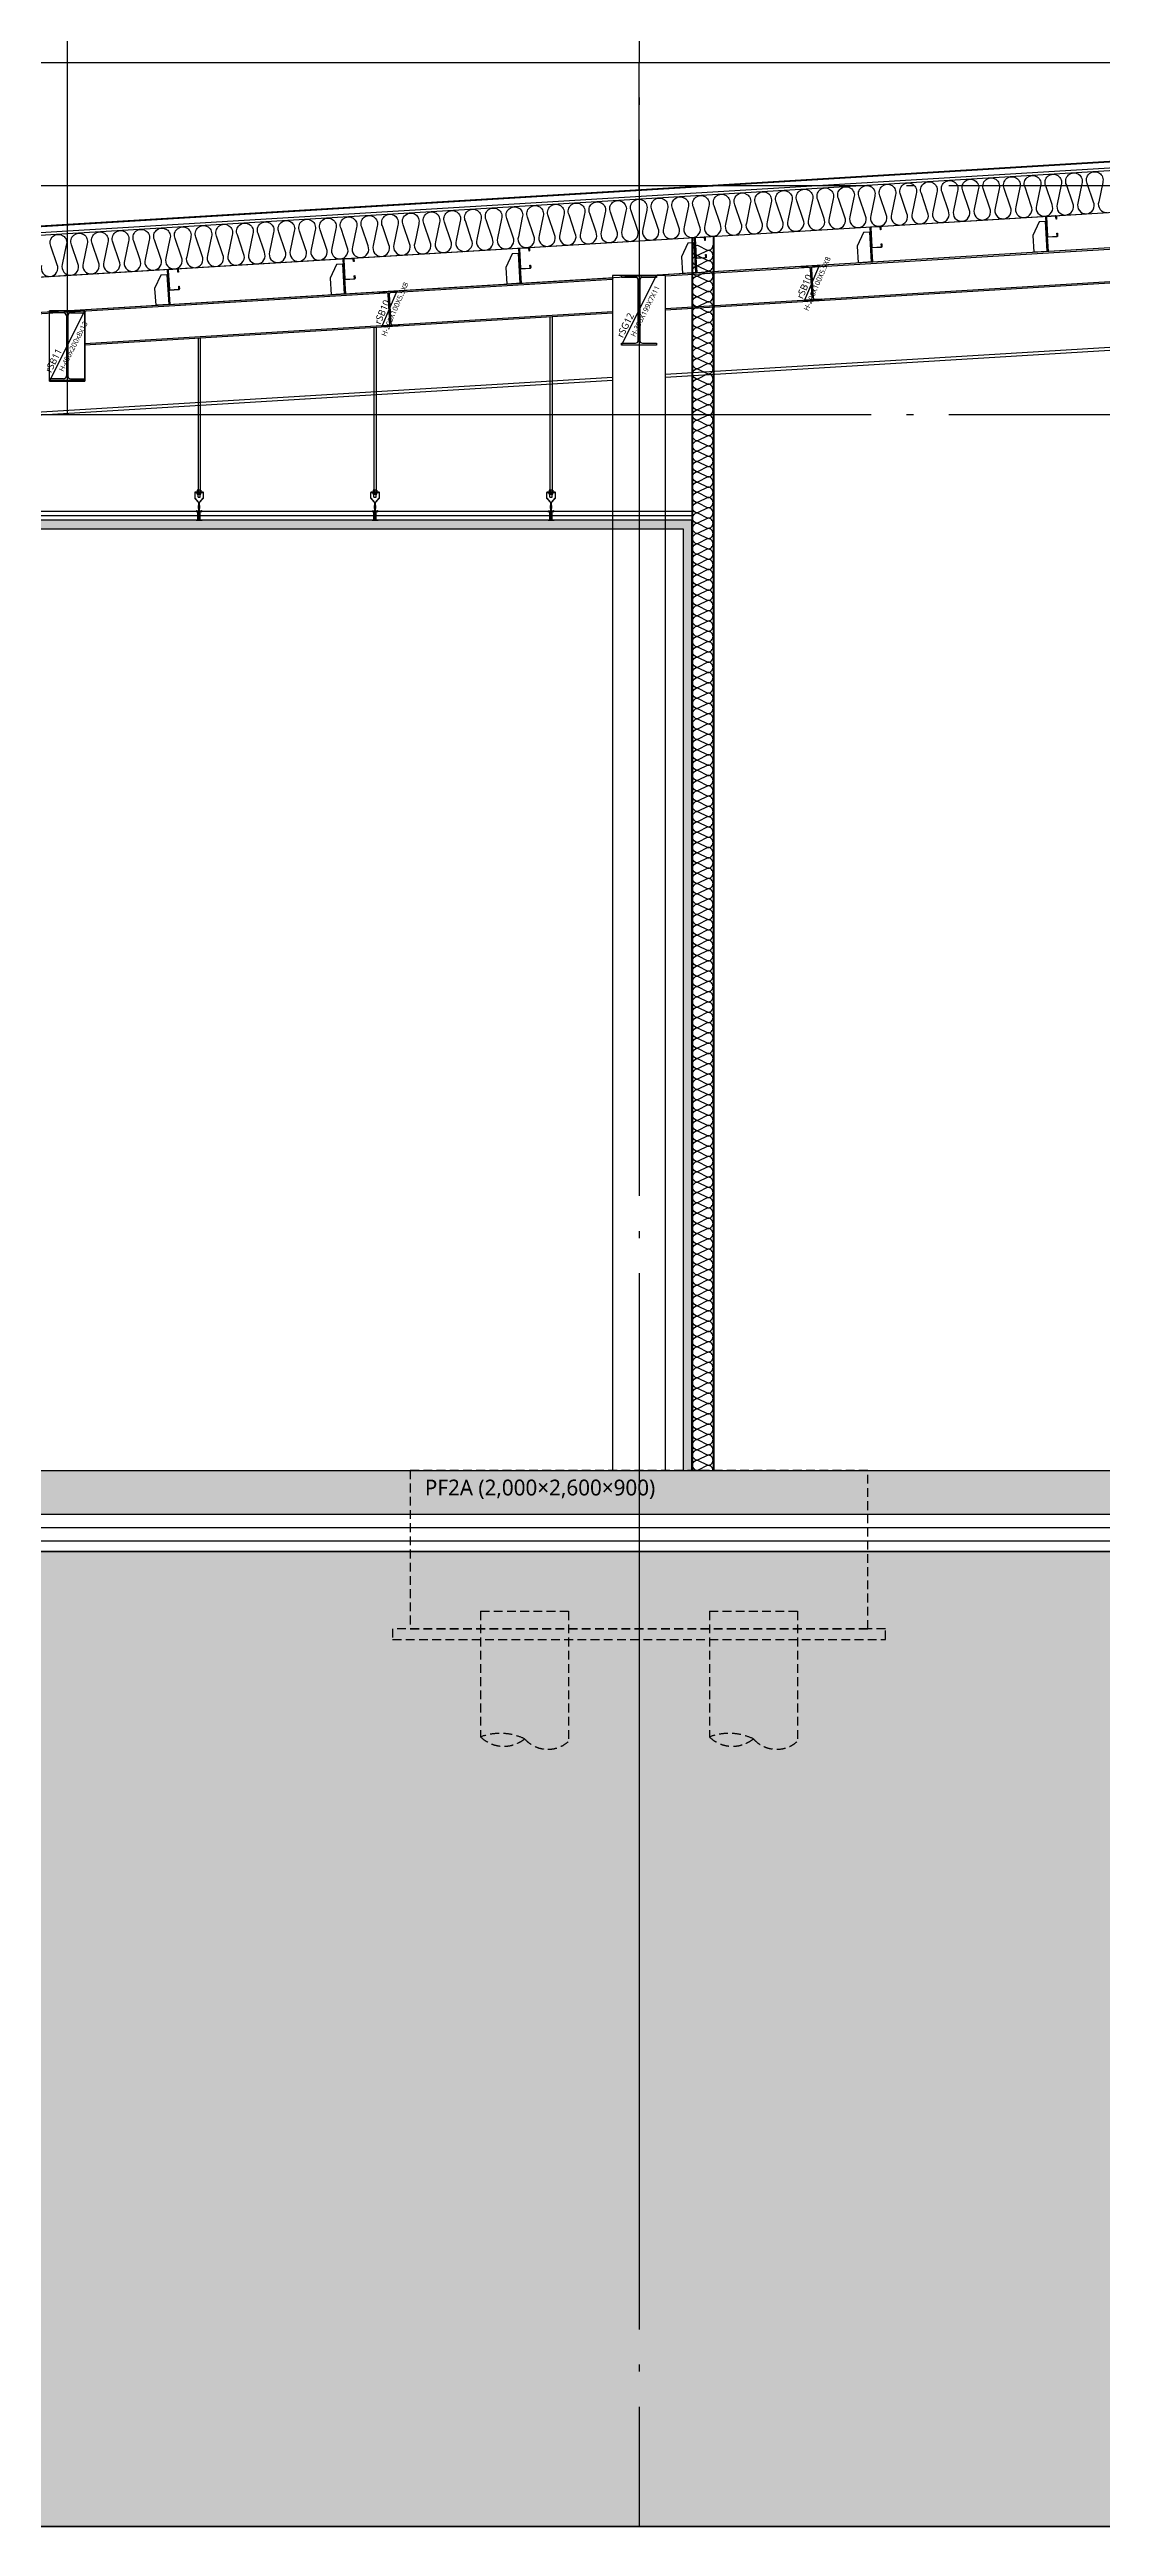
# Model space of a CAD drawing. Header units: millimetres. Extents: x 0 to 672800, y 0 to 118800.
# Drawn here: x 402550 to 408528, y 20444 to 34517 of the extents above; entities that cross this region are included whole.
import ezdxf
from ezdxf.enums import TextEntityAlignment as Align

# ---------------------------------------------------------------- set-up
doc = ezdxf.new("R2010")
doc.units = ezdxf.units.MM
doc.header["$LTSCALE"] = 200
for name, pattern in [('CEN-GAUN', [32.2, 30, -1, 0.2, -1]), ('CONTINOUS', [0]), ('HIDDEN', [0.375, 0.25, -0.125])]:
    doc.linetypes.add(name, pattern=pattern)
doc.layers.get('DEFPOINTS').update_dxf_attribs({"color": 137})
for name, color, linetype in [('0-S-col', 4, 'Continuous'), ('01단열재', 252, 'Continuous'), ('01외벽패널', 3, 'Continuous'), ('09GIRDER', 2, 'Continuous'), ('0파일', 251, 'HIDDEN'), ('5기초', 5, 'HIDDEN'), ('5기초버림콘크리트', 251, 'HIDDEN'), ('5버림콘크리트', 5, 'CONTINOUS'), ('8ELE', 8, 'Continuous'), ('A-CON', 2, 'Continuous'), ('A-ELE-9', 9, 'Continuous'), ('A-STL4', 4, 'Continuous'), ('AA-CEXM-SYST', 13, 'Continuous'), ('AA-WAXM-NORT', 4, 'Continuous'), ('AA-WAXM-SAND', 4, 'Continuous'), ('CEN', 1, 'CEN-GAUN'), ('ELE-6', 6, 'Continuous'), ('ELE-8', 8, 'Continuous'), ('HAT-253', 253, 'Continuous'), ('HAT-254', 254, 'Continuous'), ('HAT-INS', 252, 'Continuous'), ('Insul', 252, 'Continuous'), ('PANEL', 6, 'Continuous'), ('S-253', 252, 'Continuous'), ('SOL-253', 253, 'Continuous'), ('STEEL-E', 6, 'Continuous'), ('SYP_INSUL', 252, 'Continuous')]:
    doc.layers.add(name, color=color, linetype=linetype)
doc.layers.add('Defpoint', color=125, linetype='Continuous', plot=False)
doc.styles.add('스타일1', font='malgun.ttf')
doc.linetypes.add('INSUL50', pattern='A,0.00254,-2.54,[134,ltypeshp.shx,S=6.25,R=0,X=-2.54,Y=0],-19.92,[134,ltypeshp.shx,S=6.25,R=180,X=2.54,Y=0],-2.54', length=25.00254)

# ---------------------------------------------------------------- blocks, each defined once
blk = doc.blocks.new('*U291')
at = {"layer": 'HAT-INS'}
for points in [[(0, 0, 0.414214), (0.25, 0.25), (0, 0.75, -1), (0.5, 0.75), (0.25, 0.25, 0.414214), (0.5, 0)], [(0.5, 0, 0.414214), (0.75, 0.25), (0.5, 0.75, -1), (1, 0.75), (0.75, 0.25, 0.414214), (1, 0)], [(1, 0, 0.414214), (1.25, 0.25), (1, 0.75, -1), (1.5, 0.75), (1.25, 0.25, 0.414214), (1.5, 0)], [(1.5, 0, 0.414214), (1.75, 0.25), (1.5, 0.75, -1), (2, 0.75), (1.75, 0.25, 0.414214), (2, 0)], [(2, 0, 0.414214), (2.25, 0.25), (2, 0.75, -1), (2.5, 0.75), (2.25, 0.25, 0.414214), (2.5, 0)], [(2.5, 0, 0.414214), (2.75, 0.25), (2.5, 0.75, -1), (3, 0.75), (2.75, 0.25, 0.414214), (3, 0)], [(3, 0, 0.414214), (3.25, 0.25), (3, 0.75, -1), (3.5, 0.75), (3.25, 0.25, 0.414214), (3.5, 0)], [(3.5, 0, 0.414214), (3.75, 0.25), (3.5, 0.75, -1), (4, 0.75), (3.75, 0.25, 0.414214), (4, 0)], [(4, 0, 0.414214), (4.25, 0.25), (4, 0.75, -1), (4.5, 0.75), (4.25, 0.25, 0.414214), (4.5, 0)], [(4.5, 0, 0.414214), (4.75, 0.25), (4.5, 0.75, -1), (5, 0.75), (4.75, 0.25, 0.414214), (5, 0)], [(5, 0, 0.414214), (5.25, 0.25), (5, 0.75, -1), (5.5, 0.75), (5.25, 0.25, 0.414214), (5.5, 0)], [(5.5, 0, 0.414214), (5.75, 0.25), (5.5, 0.75, -1), (6, 0.75), (5.75, 0.25, 0.414214), (6, 0)], [(6, 0, 0.414214), (6.25, 0.25), (6, 0.75, -1), (6.5, 0.75), (6.25, 0.25, 0.414214), (6.5, 0)], [(6.5, 0, 0.414214), (6.75, 0.25), (6.5, 0.75, -1), (7, 0.75), (6.75, 0.25, 0.414214), (7, 0)], [(7, 0, 0.414214), (7.25, 0.25), (7, 0.75, -1), (7.5, 0.75), (7.25, 0.25, 0.414214), (7.5, 0)], [(7.5, 0, 0.414214), (7.75, 0.25), (7.5, 0.75, -1), (8, 0.75), (7.75, 0.25, 0.414214), (8, 0)], [(8, 0, 0.414214), (8.25, 0.25), (8, 0.75, -1), (8.5, 0.75), (8.25, 0.25, 0.414214), (8.5, 0)], [(8.5, 0, 0.414214), (8.75, 0.25), (8.5, 0.75, -1), (9, 0.75), (8.75, 0.25, 0.414214), (9, 0)], [(9, 0, 0.414214), (9.25, 0.25), (9, 0.75, -1), (9.5, 0.75), (9.25, 0.25, 0.414214), (9.5, 0)], [(9.5, 0, 0.414214), (9.75, 0.25), (9.5, 0.75, -1), (10, 0.75), (9.75, 0.25, 0.414214), (10, 0)], [(10, 0, 0.414214), (10.25, 0.25), (10, 0.75, -1), (10.5, 0.75), (10.25, 0.25, 0.414214), (10.5, 0)], [(10.5, 0, 0.414214), (10.75, 0.25), (10.5, 0.75, -1), (11, 0.75), (10.75, 0.25, 0.414214), (11, 0)], [(11, 0, 0.414214), (11.25, 0.25), (11, 0.75, -1), (11.5, 0.75), (11.25, 0.25, 0.414214), (11.5, 0)], [(11.5, 0, 0.414214), (11.75, 0.25), (11.5, 0.75, -1), (12, 0.75), (11.75, 0.25, 0.414214), (12, 0)], [(12, 0, 0.414214), (12.25, 0.25), (12, 0.75, -1), (12.5, 0.75), (12.25, 0.25, 0.414214), (12.5, 0)], [(12.5, 0, 0.414214), (12.75, 0.25), (12.5, 0.75, -1), (13, 0.75), (12.75, 0.25, 0.414214), (13, 0)], [(13, 0, 0.414214), (13.25, 0.25), (13, 0.75, -1), (13.5, 0.75), (13.25, 0.25, 0.414214), (13.5, 0)], [(13.5, 0, 0.414214), (13.75, 0.25), (13.5, 0.75, -1), (14, 0.75), (13.75, 0.25, 0.414214), (14, 0)], [(14, 0, 0.414214), (14.25, 0.25), (14, 0.75, -1), (14.5, 0.75), (14.25, 0.25, 0.414214), (14.5, 0)], [(14.5, 0, 0.414214), (14.75, 0.25), (14.5, 0.75, -1), (15, 0.75), (14.75, 0.25, 0.414214), (15, 0)], [(15, 0, 0.414214), (15.25, 0.25), (15, 0.75, -1), (15.5, 0.75), (15.25, 0.25, 0.414214), (15.5, 0)], [(15.5, 0, 0.414214), (15.75, 0.25), (15.5, 0.75, -1), (16, 0.75), (15.75, 0.25, 0.414214), (16, 0)], [(16, 0, 0.414214), (16.25, 0.25), (16, 0.75, -1), (16.5, 0.75), (16.25, 0.25, 0.414214), (16.5, 0)], [(16.5, 0, 0.414214), (16.75, 0.25), (16.5, 0.75, -1), (17, 0.75), (16.75, 0.25, 0.414214), (17, 0)], [(17, 0, 0.414214), (17.25, 0.25), (17, 0.75, -1), (17.5, 0.75), (17.25, 0.25, 0.414214), (17.5, 0)], [(17.5, 0, 0.414214), (17.75, 0.25), (17.5, 0.75, -1), (18, 0.75), (17.75, 0.25, 0.414214), (18, 0)], [(18, 0, 0.414214), (18.25, 0.25), (18, 0.75, -1), (18.5, 0.75), (18.25, 0.25, 0.414214), (18.5, 0)], [(18.5, 0, 0.414214), (18.75, 0.25), (18.5, 0.75, -1), (19, 0.75), (18.75, 0.25, 0.414214), (19, 0)], [(19, 0, 0.414214), (19.25, 0.25), (19, 0.75, -1), (19.5, 0.75), (19.25, 0.25, 0.414214), (19.5, 0)], [(19.5, 0, 0.414214), (19.75, 0.25), (19.5, 0.75, -1), (20, 0.75), (19.75, 0.25, 0.414214), (20, 0)], [(20, 0, 0.414214), (20.25, 0.25), (20, 0.75, -1), (20.5, 0.75), (20.25, 0.25, 0.414214), (20.5, 0)], [(20.5, 0, 0.414214), (20.75, 0.25), (20.5, 0.75, -1), (21, 0.75), (20.75, 0.25, 0.414214), (21, 0)], [(21, 0, 0.414214), (21.25, 0.25), (21, 0.75, -1), (21.5, 0.75), (21.25, 0.25, 0.414214), (21.5, 0)], [(21.5, 0, 0.414214), (21.75, 0.25), (21.5, 0.75, -1), (22, 0.75), (21.75, 0.25, 0.414214), (22, 0)], [(22, 0, 0.414214), (22.25, 0.25), (22, 0.75, -1), (22.5, 0.75), (22.25, 0.25, 0.414214), (22.5, 0)], [(22.5, 0, 0.414214), (22.75, 0.25), (22.5, 0.75, -1), (23, 0.75), (22.75, 0.25, 0.414214), (23, 0)], [(23, 0, 0.414214), (23.25, 0.25), (23, 0.75, -1), (23.5, 0.75), (23.25, 0.25, 0.414214), (23.5, 0)], [(23.5, 0, 0.414214), (23.75, 0.25), (23.5, 0.75, -1), (24, 0.75), (23.75, 0.25, 0.414214), (24, 0)], [(24, 0, 0.414214), (24.25, 0.25), (24, 0.75, -1), (24.5, 0.75), (24.25, 0.25, 0.414214), (24.5, 0)], [(24.5, 0, 0.414214), (24.75, 0.25), (24.5, 0.75, -1), (25, 0.75), (24.75, 0.25, 0.414214), (25, 0)], [(25, 0, 0.414214), (25.25, 0.25), (25, 0.75, -1), (25.5, 0.75), (25.25, 0.25, 0.414214), (25.5, 0)], [(25.5, 0, 0.414214), (25.75, 0.25), (25.5, 0.75, -1), (26, 0.75), (25.75, 0.25, 0.414214), (26, 0)], [(26, 0, 0.414214), (26.25, 0.25), (26, 0.75, -1), (26.5, 0.75), (26.25, 0.25, 0.414214), (26.5, 0)], [(26.5, 0, 0.414214), (26.75, 0.25), (26.5, 0.75, -1), (27, 0.75), (26.75, 0.25, 0.414214), (27, 0)], [(27, 0, 0.414214), (27.25, 0.25), (27, 0.75, -1), (27.5, 0.75), (27.25, 0.25, 0.414214), (27.5, 0)], [(27.5, 0, 0.414214), (27.75, 0.25), (27.5, 0.75, -1), (28, 0.75), (27.75, 0.25, 0.414214), (28, 0)], [(28, 0, 0.414214), (28.25, 0.25), (28, 0.75, -1), (28.5, 0.75), (28.25, 0.25, 0.414214), (28.5, 0)], [(28.5, 0, 0.414214), (28.75, 0.25), (28.5, 0.75, -1), (29, 0.75), (28.75, 0.25, 0.414214), (29, 0)], [(29, 0, 0.414214), (29.25, 0.25), (29, 0.75, -1), (29.5, 0.75), (29.25, 0.25, 0.414214), (29.5, 0)], [(29.5, 0, 0.414214), (29.75, 0.25), (29.5, 0.75, -1), (30, 0.75), (29.75, 0.25, 0.414214), (30, 0)], [(30, 0, 0.414214), (30.25, 0.25), (30, 0.75, -1), (30.5, 0.75), (30.25, 0.25, 0.414214), (30.5, 0)], [(30.5, 0, 0.414214), (30.75, 0.25), (30.5, 0.75, -1), (31, 0.75), (30.75, 0.25, 0.414214), (31, 0)], [(31, 0, 0.414214), (31.25, 0.25), (31, 0.75, -1), (31.5, 0.75), (31.25, 0.25, 0.414214), (31.5, 0)], [(31.5, 0, 0.414214), (31.75, 0.25), (31.5, 0.75, -1), (32, 0.75), (31.75, 0.25, 0.414214), (32, 0)], [(32, 0, 0.414214), (32.25, 0.25), (32, 0.75, -1), (32.5, 0.75), (32.25, 0.25, 0.414214), (32.5, 0)], [(32.5, 0, 0.414214), (32.75, 0.25), (32.5, 0.75, -1), (33, 0.75), (32.75, 0.25, 0.414214), (33, 0)], [(33, 0, 0.414214), (33.25, 0.25), (33, 0.75, -1), (33.5, 0.75), (33.25, 0.25, 0.414214), (33.5, 0)], [(33.5, 0, 0.414214), (33.75, 0.25), (33.5, 0.75, -1), (34, 0.75), (33.75, 0.25, 0.414214), (34, 0)], [(34, 0, 0.414214), (34.25, 0.25), (34, 0.75, -1), (34.5, 0.75), (34.25, 0.25, 0.414214), (34.5, 0)], [(34.5, 0, 0.414214), (34.75, 0.25), (34.5, 0.75, -1), (35, 0.75), (34.75, 0.25, 0.414214), (35, 0)], [(35, 0, 0.414214), (35.25, 0.25), (35, 0.75, -1), (35.5, 0.75), (35.25, 0.25, 0.414214), (35.5, 0)], [(35.5, 0, 0.414214), (35.75, 0.25), (35.5, 0.75, -1), (36, 0.75), (35.75, 0.25, 0.414214), (36, 0)], [(36, 0, 0.414214), (36.25, 0.25), (36, 0.75, -1), (36.5, 0.75), (36.25, 0.25, 0.414214), (36.5, 0)], [(36.5, 0, 0.414214), (36.75, 0.25), (36.5, 0.75, -1), (37, 0.75), (36.75, 0.25, 0.414214), (37, 0)], [(37, 0, 0.414214), (37.25, 0.25), (37, 0.75, -1), (37.5, 0.75), (37.25, 0.25, 0.414214), (37.5, 0)], [(37.5, 0, 0.414214), (37.75, 0.25), (37.5, 0.75, -1), (38, 0.75), (37.75, 0.25, 0.414214), (38, 0)], [(38, 0, 0.414214), (38.25, 0.25), (38, 0.75, -1), (38.5, 0.75), (38.25, 0.25, 0.414214), (38.5, 0)], [(38.5, 0, 0.414214), (38.75, 0.25), (38.5, 0.75, -1), (39, 0.75), (38.75, 0.25, 0.414214), (39, 0)], [(39, 0, 0.414214), (39.25, 0.25), (39, 0.75, -1), (39.5, 0.75), (39.25, 0.25, 0.414214), (39.5, 0)], [(39.5, 0, 0.414214), (39.75, 0.25), (39.5, 0.75, -1), (40, 0.75), (39.75, 0.25, 0.414214), (40, 0)], [(40, 0, 0.414214), (40.25, 0.25), (40, 0.75, -1), (40.5, 0.75), (40.25, 0.25, 0.414214), (40.5, 0)], [(40.5, 0, 0.414214), (40.75, 0.25), (40.5, 0.75, -1), (41, 0.75), (40.75, 0.25, 0.414214), (41, 0)], [(41, 0, 0.414214), (41.25, 0.25), (41, 0.75, -1), (41.5, 0.75), (41.25, 0.25, 0.414214), (41.5, 0)], [(41.5, 0, 0.414214), (41.75, 0.25), (41.5, 0.75, -1), (42, 0.75), (41.75, 0.25, 0.414214), (42, 0)], [(42, 0, 0.414214), (42.25, 0.25), (42, 0.75, -1), (42.5, 0.75), (42.25, 0.25, 0.414214), (42.5, 0)], [(42.5, 0, 0.414214), (42.75, 0.25), (42.5, 0.75, -1), (43, 0.75), (42.75, 0.25, 0.414214), (43, 0)], [(43, 0, 0.414214), (43.25, 0.25), (43, 0.75, -1), (43.5, 0.75), (43.25, 0.25, 0.414214), (43.5, 0)], [(43.5, 0, 0.414214), (43.75, 0.25), (43.5, 0.75, -1), (44, 0.75), (43.75, 0.25, 0.414214), (44, 0)], [(44, 0, 0.414214), (44.25, 0.25), (44, 0.75, -1), (44.5, 0.75), (44.25, 0.25, 0.414214), (44.5, 0)], [(44.5, 0, 0.414214), (44.75, 0.25), (44.5, 0.75, -1), (45, 0.75), (44.75, 0.25, 0.414214), (45, 0)], [(45, 0, 0.414214), (45.25, 0.25), (45, 0.75, -1), (45.5, 0.75), (45.25, 0.25, 0.414214), (45.5, 0)], [(45.5, 0, 0.414214), (45.75, 0.25), (45.5, 0.75, -1), (46, 0.75), (45.75, 0.25, 0.414214), (46, 0)], [(46, 0, 0.414214), (46.25, 0.25), (46, 0.75, -1), (46.5, 0.75), (46.25, 0.25, 0.414214), (46.5, 0)], [(46.5, 0, 0.414214), (46.75, 0.25), (46.5, 0.75, -1), (47, 0.75), (46.75, 0.25, 0.414214), (47, 0)], [(47, 0, 0.414214), (47.25, 0.25), (47, 0.75, -1), (47.5, 0.75), (47.25, 0.25, 0.414214), (47.5, 0)], [(47.5, 0, 0.414214), (47.75, 0.25), (47.5, 0.75, -1), (48, 0.75), (47.75, 0.25, 0.414214), (48, 0)], [(48, 0, 0.414214), (48.25, 0.25), (48, 0.75, -1), (48.5, 0.75), (48.25, 0.25, 0.414214), (48.5, 0)], [(48.5, 0, 0.414214), (48.75, 0.25), (48.5, 0.75, -1), (49, 0.75), (48.75, 0.25, 0.414214), (49, 0)], [(49, 0, 0.414214), (49.25, 0.25), (49, 0.75, -1), (49.5, 0.75), (49.25, 0.25, 0.414214), (49.5, 0)], [(49.5, 0, 0.414214), (49.75, 0.25), (49.5, 0.75, -1), (50, 0.75), (49.75, 0.25, 0.414214), (50, 0)], [(50, 0, 0.414214), (50.25, 0.25), (50, 0.75, -1), (50.5, 0.75), (50.25, 0.25, 0.414214), (50.5, 0)], [(50.5, 0, 0.414214), (50.75, 0.25), (50.5, 0.75, -1), (51, 0.75), (50.75, 0.25, 0.414214), (51, 0)], [(51, 0, 0.414214), (51.25, 0.25), (51, 0.75, -1), (51.5, 0.75), (51.25, 0.25, 0.414214), (51.5, 0)], [(51.5, 0, 0.414214), (51.75, 0.25), (51.5, 0.75, -1), (52, 0.75), (51.75, 0.25, 0.414214), (52, 0)], [(52, 0, 0.414214), (52.25, 0.25), (52, 0.75, -1), (52.5, 0.75), (52.25, 0.25, 0.414214), (52.5, 0)], [(52.5, 0, 0.414214), (52.75, 0.25), (52.5, 0.75, -1), (53, 0.75), (52.75, 0.25, 0.414214), (53, 0)], [(53, 0, 0.414214), (53.25, 0.25), (53, 0.75, -1), (53.5, 0.75), (53.25, 0.25, 0.414214), (53.5, 0)], [(53.5, 0, 0.414214), (53.75, 0.25), (53.5, 0.75, -1), (54, 0.75), (53.75, 0.25, 0.414214), (54, 0)], [(54, 0, 0.414214), (54.25, 0.25), (54, 0.75, -1), (54.5, 0.75), (54.25, 0.25, 0.414214), (54.5, 0)], [(54.5, 0, 0.414214), (54.75, 0.25), (54.5, 0.75, -1), (55, 0.75), (54.75, 0.25, 0.414214), (55, 0)], [(55, 0, 0.414214), (55.25, 0.25), (55, 0.75, -1), (55.5, 0.75), (55.25, 0.25, 0.414214), (55.5, 0)], [(55.5, 0, 0.414214), (55.75, 0.25), (55.5, 0.75, -1), (56, 0.75), (55.75, 0.25, 0.414214), (56, 0)], [(56, 0, 0.414214), (56.25, 0.25), (56, 0.75, -1), (56.5, 0.75), (56.25, 0.25, 0.414214), (56.5, 0)], [(56.5, 0, 0.414214), (56.75, 0.25), (56.5, 0.75, -1), (57, 0.75), (56.75, 0.25, 0.414214), (57, 0)], [(57, 0, 0.414214), (57.25, 0.25), (57, 0.75, -1), (57.5, 0.75), (57.25, 0.25, 0.414214), (57.5, 0)], [(57.5, 0, 0.414214), (57.75, 0.25), (57.5, 0.75, -1), (58, 0.75), (57.75, 0.25, 0.414214), (58, 0)], [(58, 0, 0.414214), (58.25, 0.25), (58, 0.75, -1), (58.5, 0.75), (58.25, 0.25, 0.414214), (58.5, 0)], [(58.5, 0, 0.414214), (58.75, 0.25), (58.5, 0.75, -1), (59, 0.75), (58.75, 0.25, 0.414214), (59, 0)], [(59, 0, 0.414214), (59.25, 0.25), (59, 0.75, -1), (59.5, 0.75), (59.25, 0.25, 0.414214), (59.5, 0)]]:
    blk.add_lwpolyline(points, format="xyb", dxfattribs=at)
blk = doc.blocks.new('pile(500)-section')
at = {"layer": '0파일'}
for p, q in [((-250, 0), (-250, -714)), ((-250, 0), (250, 0)), ((250, 0), (250, -739))]:
    blk.add_line(p, q, dxfattribs=at)
for points in [[(-250, -714, -0.201908), (0, -725, 0.417045), (250, -739)], [(-250, -714, 0.379922), (0, -725)]]:
    blk.add_lwpolyline(points, format="xyb", dxfattribs=at)
blk = doc.blocks.new('S-PF2A-S2')
at = {"layer": '5기초'}
blk.add_lwpolyline([(-1300, -900), (1300, -900), (1300, 0), (-1300, 0)], close=True, dxfattribs=at)
at = {"layer": '5기초버림콘크리트'}
blk.add_lwpolyline([(1300, -900), (-1400, -900), (-1400, -960), (1400, -960), (1400, -900), (1300, -900)], dxfattribs=at)
at = {"layer": '0파일'}
for p in [(-650, -800), (650, -800)]:
    blk.add_blockref('pile(500)-section', p, dxfattribs=at)
at = {"layer": 'DEFPOINTS', "style": '스타일1'}
blk.add_text('PF2A (2,000×2,600×900)', height=90, dxfattribs=at).set_placement((-1217, -97), align=Align.MIDDLE_LEFT)
blk = doc.blocks.new('PURLIN-120x60')
at = {"layer": 'A-ELE-9', "linetype": 'ByBlock'}
for p, q in [((-40, 170), (-80, 95)), ((-6, 170), (-40, 170)), ((-6, 170), (-6, 0)), ((0, 170), (0, 0)), ((-80, 95), (-80, 0)), ((0, 0), (-80, 0))]:
    blk.add_line(p, q, dxfattribs=at)
at = {"layer": 'A-ELE-9'}
blk.add_line((0, 170), (-6, 170), dxfattribs=at)
at = {"layer": 'A-STL4'}
blk.add_lwpolyline([(57, 100), (60, 100), (60, 85, -0.414214), (55, 80), (5, 80, -0.414214), (0, 85), (0, 195, -0.414214), (5, 200), (55, 200, -0.414214), (60, 195), (60, 180), (57, 180), (57, 194, 0.414214), (54, 197), (6, 197, 0.414214), (3, 194), (3, 86, 0.414214), (6, 83), (54, 83, 0.414214), (57, 86)], format="xyb", close=True, dxfattribs=at)
blk = doc.blocks.new('stud-12')
at = {"layer": 'ELE-8'}
for p, q in [((29754, 200), (14795, 200)), ((29647, 0), (14807, 0))]:
    blk.add_line(p, q, dxfattribs=at)
at = {"rotation": 359.9999999996471}
for p, xscale in [((15000, 0), -0.9999999999999999), ((16000, 0), -0.9999999999999999), ((17000, 0), -0.9999999999999999), ((18000, 0), -0.9999999999999999), ((19000, 0), -0.9999999999999999), ((20000, 0), -0.9999999999999999), ((21000, 0), -0.9999999999999999), ((22000, 0), -0.9999999999999999), ((23000, 0), -0.9999999999999999), ((24000, 0), -0.9999999999999999), ((25000, 0), -0.9999999999999999), ((26000, 0), -0.9999999999999999), ((27000, 0), -0.9999999999999999), ((28000, 0), -0.9999999999999999), ((29000, 0), -0.9999999999999999), ((29693, 0), -1)]:
    blk.add_blockref('PURLIN-120x60', p, dxfattribs=dict(at, xscale=xscale))
blk = doc.blocks.new('SG-rSG12')
at = {"layer": '09GIRDER'}
blk.add_lwpolyline([(-100, -396), (-100, -385), (-20, -385, 0.414214), (-4, -369), (-4, -27, 0.414214), (-20, -11), (-100, -11), (-100, 0), (100, 0), (100, -11), (20, -11, 0.414214), (4, -27), (4, -369, 0.414214), (20, -385), (100, -385), (100, -396)], format="xyb", close=True, dxfattribs=at)
at = {"layer": 'DEFPOINTS'}
blk.add_line((-100, -396), (100, 0), dxfattribs=at)
at = {"layer": 'DEFPOINTS', "style": '스타일1'}
for s, height, p in [('H-396X199X7X11', 30, (35, -203)), ('rSG12', 40, (-77, -283, 0))]:
    blk.add_text(s, height=height, rotation=63.3193, dxfattribs=at).set_placement(p, align=Align.MIDDLE_CENTER)
blk = doc.blocks.new('*U463')
for p, q in [((80, 387), (0, 387)), ((96, 371), (96, 29)), ((104, 371), (104, 29)), ((120, 387), (200, 387)), ((80, 13), (0, 13)), ((120, 13), (200, 13))]:
    blk.add_line(p, q)
for points in [[(200, 387), (200, 400), (0, 400), (0, 387)], [(0, 13), (0, 0), (200, 0), (200, 13)]]:
    blk.add_lwpolyline(points)
for centre, start, end in [((80, 371), 0, 90), ((120, 371), 90, 180), ((80, 29), 270, 0), ((120, 29), 180, 270)]:
    blk.add_arc(centre, 16, start, end)
blk = doc.blocks.new('SG-rSB11')
at = {"layer": 'DEFPOINTS'}
blk.add_line((-100, -400), (100, 0), dxfattribs=at)
blk.add_lwpolyline([(-100, 0), (100, 0), (100, -400), (-100, -400)], close=True, dxfattribs=at)
at = {"layer": '09GIRDER'}
blk.add_blockref('*U463', (-100, -400), dxfattribs=at)
at = {"layer": 'DEFPOINTS', "style": '스타일1'}
for s, height, p in [('H-400x200x8x13', 30, (35, -203)), ('rSB11', 40, (-77, -283, 0))]:
    blk.add_text(s, height=height, rotation=63.3193, dxfattribs=at).set_placement(p, align=Align.MIDDLE_CENTER)

msp = doc.modelspace()

# ---------------------------------------------------------------- hatches: boundary and pattern name
at = {"layer": 'HAT-253'}
h = msp.add_hatch(dxfattribs=at)
h.set_pattern_fill('ANSI38', color=256, scale=5)
h.set_pattern_definition([(45, (351650, -80355.275), (-11.2253202, 11.2253202), []), (135, (351650, -80355.275), (-33.6759605, 11.2253202), [39.6875, -23.8125])])
h.paths.add_polyline_path([(392600, 26443.6), (392650, 26443.6), (392650, 31793.6), (406150, 31793.6), (406150, 26443.6), (406200, 26443.6), (406200, 31843.6), (392600, 31843.6)])
at = {"layer": 'HAT-254'}
h = msp.add_hatch(color=256, dxfattribs=at)
h.dxf.hatch_style = 1
h.paths.add_polyline_path([(426100, 26193.6), (393000, 26193.6), (393000, 25743.6), (392600, 25743.6), (392600, 26193.6), (392600, 26443.6), (426300, 26443.6), (426300, 26193.6), (426850, 26193.6), (426850, 26443.6), (430900, 26443.6), (430900, 26193.6), (431450, 26193.6), (431450, 26443.6), (436335, 26443.6), (436335, 26243.6), (436200, 26243.6), (436200, 25743.6), (435800, 25743.6), (435800, 26193.6), (431650, 26193.6), (431650, 25943.6), (430700, 25943.6), (430700, 26193.6), (427050, 26193.6), (427050, 25943.6), (426100, 25943.6)])
at = {"layer": 'SOL-253'}
h = msp.add_hatch(color=256, dxfattribs=at)
h.dxf.hatch_style = 1
h.paths.add_polyline_path([(427150, 25983.6), (430600, 25983.6), (430600, 25733.6), (431750, 25733.6), (431750, 25983.6), (435650, 25983.6), (435650, 25593.6), (435550, 25593.6), (435550, 25533.6), (436300, 25533.6), (436300, 25593.6), (436200, 25593.6), (436200, 25843.6), (436200, 26193.7), (439835, 25899), (439835, 25643.6), (439285, 25643.6), (439285, 25143.6), (439185, 25143.6), (439185, 25043.6), (440685, 25043.6), (440685, 25143.6), (440585, 25143.6), (440585, 25643.6), (440035, 25643.6), (440035, 26143.6), (446900, 26143.6), (446900, 20443.6), (381900, 20443.6), (381900, 26243.6), (389465, 26243.6), (389465, 26093.6), (389415, 26093.6), (389415, 25843.6), (389715, 25843.6), (389715, 26093.6), (389665, 26093.6), (389665, 26343.6), (392600, 26343.6), (392600, 25943.6), (392600, 25593.6), (392500, 25593.6), (392500, 25533.6), (393250, 25533.6), (393250, 25593.6), (393150, 25593.6), (393150, 25983.6), (426000, 25983.6), (426000, 25733.6), (427150, 25733.6)])

# ---------------------------------------------------------------- linework, layer by layer
at = {"layer": '0-S-col', "color": 8}
for p, q in [((406050, 33230.7), (414325, 33731.1)), ((406050, 33046.4), (414300, 33545.2)), ((406050, 33038.4), (414300, 33537.2)), ((406050, 33046.4), (410050, 33288.3)), ((406050, 33038.4), (410050, 33280.2)), ((392995.9, 32441.4), (405750, 33212.6)), ((406050, 32672.7), (414400, 33177.6)), ((402750, 32846.9), (405750, 33028.3)), ((402750, 32838.9), (405750, 33020.2)), ((393050, 31886.7), (405750, 32654.6))]:
    msp.add_line(p, q, dxfattribs=at)
msp.add_lwpolyline([(405750, 26443.6), (406050, 26443.6), (406050, 33233.6), (405750, 33233.6)], close=True, dxfattribs=at)
at = {"layer": '01단열재', "linetype": 'INSUL50', "ltscale": 0.005}
msp.add_line((392600, 31868.6), (406200, 31868.6), dxfattribs=at)
at = {"layer": '01단열재', "linetype": 'INSUL50', "ltscale": 0.015}
msp.add_lwpolyline([(393000, 26118.6), (426100, 26118.6)], dxfattribs=at)
at = {"layer": '01외벽패널'}
msp.add_lwpolyline([(414400, 34180.4), (393471.1, 32915), (393485.3, 32679.4), (414400, 33944)], dxfattribs=at)
at = {"layer": '5버림콘크리트'}
msp.add_lwpolyline([(426100, 25983.6), (393150, 25983.6), (393150, 26043.6), (426100, 26043.6)], dxfattribs=at)
at = {"layer": '8ELE'}
for p, q in [((392980, 34443.6), (435755, 34443.6)), ((405900, 33720.6), (405900, 34443.6))]:
    msp.add_line(p, q, dxfattribs=at)
at = {"layer": 'A-CON'}
for p, q in [((392600, 26443.6), (426300, 26443.6)), ((426100, 26193.6), (393000, 26193.6))]:
    msp.add_line(p, q, dxfattribs=at)
at = {"layer": 'AA-CEXM-SYST'}
for p, q in [((404394, 32938.3), (404394, 32011.6)), ((404406, 32939), (404406, 32011.6)), ((405394, 32998.7), (405394, 32011.6)), ((405406, 32999.4), (405406, 32011.6)), ((403394, 32877.8), (403394, 32011.6)), ((403406, 32878.5), (403406, 32011.6)), ((403389.3, 32012.9), (403389.3, 32004.1)), ((403389.3, 31990.9), (403389.3, 31999.7)), ((403407.7, 32014.1), (403392.3, 32014.1)), ((403407.7, 31989.7), (403392.3, 31989.7)), ((403394, 31973.1), (403394, 31989.7)), ((403394, 31973.1), (403406, 31973.1)), ((403394.7, 32012.9), (403394.7, 32004.1)), ((403394.7, 31990.9), (403394.7, 31999.7)), ((403405.3, 32012.9), (403405.3, 32004.1)), ((403405.3, 31990.9), (403405.3, 31999.7)), ((403406, 31973.1), (403406, 31989.7)), ((403410.7, 32012.9), (403410.7, 32004.1)), ((403410.7, 31990.9), (403410.7, 31999.7)), ((404389.3, 32012.9), (404389.3, 32004.1)), ((404389.3, 31990.9), (404389.3, 31999.7)), ((404407.7, 32014.1), (404392.3, 32014.1)), ((404407.7, 31989.7), (404392.3, 31989.7)), ((404394, 31973.1), (404394, 31989.7)), ((404394, 31973.1), (404406, 31973.1)), ((404394.7, 32012.9), (404394.7, 32004.1)), ((404394.7, 31990.9), (404394.7, 31999.7)), ((404405.3, 32012.9), (404405.3, 32004.1)), ((404405.3, 31990.9), (404405.3, 31999.7)), ((404406, 31973.1), (404406, 31989.7)), ((404410.7, 32012.9), (404410.7, 32004.1)), ((404410.7, 31990.9), (404410.7, 31999.7)), ((405389.3, 32012.9), (405389.3, 32004.1)), ((405389.3, 31990.9), (405389.3, 31999.7)), ((405407.7, 32014.1), (405392.3, 32014.1)), ((405407.7, 31989.7), (405392.3, 31989.7)), ((405394, 31973.1), (405394, 31989.7)), ((405394, 31973.1), (405406, 31973.1)), ((405394.7, 32012.9), (405394.7, 32004.1)), ((405394.7, 31990.9), (405394.7, 31999.7)), ((405405.3, 32012.9), (405405.3, 32004.1)), ((405405.3, 31990.9), (405405.3, 31999.7)), ((405406, 31973.1), (405406, 31989.7)), ((405410.7, 32012.9), (405410.7, 32004.1)), ((405410.7, 31990.9), (405410.7, 31999.7)), ((403386.6, 31888.1), (403385.9, 31894.6)), ((403386.6, 31894.6), (403386.5, 31895.4)), ((403386.7, 31895.4), (403386.6, 31894.6)), ((403386.6, 31888.1), (403387.3, 31894.6)), ((403413.4, 31888.1), (403412.7, 31894.6)), ((403413.3, 31895.4), (403413.4, 31894.6)), ((403413.4, 31894.6), (403413.5, 31895.4)), ((403413.4, 31888.1), (403414.1, 31894.6)), ((404386.6, 31888.1), (404385.9, 31894.6)), ((404386.6, 31894.6), (404386.5, 31895.4)), ((404386.7, 31895.4), (404386.6, 31894.6)), ((404386.6, 31888.1), (404387.3, 31894.6)), ((404413.4, 31888.1), (404412.7, 31894.6)), ((404413.3, 31895.4), (404413.4, 31894.6)), ((404413.4, 31894.6), (404413.5, 31895.4)), ((404413.4, 31888.1), (404414.1, 31894.6)), ((405386.6, 31888.1), (405385.9, 31894.6)), ((405386.6, 31894.6), (405386.5, 31895.4)), ((405386.7, 31895.4), (405386.6, 31894.6)), ((405386.6, 31888.1), (405387.3, 31894.6)), ((405413.4, 31888.1), (405412.7, 31894.6)), ((405413.3, 31895.4), (405413.4, 31894.6)), ((405413.4, 31894.6), (405413.5, 31895.4)), ((405413.4, 31888.1), (405414.1, 31894.6))]:
    msp.add_line(p, q, dxfattribs=at)
for points in [[(403401.2, 31909.1, 0.094176), (403401.1, 31908.4), (403401.1, 31889.9), (403403.1, 31889.9), (403403.1, 31907.5, -0.094176), (403403.2, 31908.3), (403404.2, 31910.6), (403404.2, 31925.2), (403403.1, 31927.9), (403403.1, 31942.7, -0.1867032), (403403.4, 31943.4), (403424.2, 31966.3, 0.1867032), (403425, 31968.3), (403425, 31997.9, 0.4142136), (403420, 32002.9), (403380, 32002.9, 0.4142136), (403375, 31997.9), (403375, 31968.3, 0.1867032), (403375.8, 31966.3), (403396.6, 31943.4, -0.1867032), (403396.9, 31942.7), (403396.9, 31928.3, -0.094176), (403396.8, 31927.6), (403395.8, 31925.2), (403395.8, 31910.6), (403396.8, 31908.3, -0.094176), (403396.9, 31907.5), (403396.9, 31889.9), (403398.9, 31889.9), (403398.9, 31908.4, 0.094176), (403398.8, 31909.1), (403397.8, 31911.5), (403397.8, 31924.4), (403398.8, 31926.7, 0.094176), (403398.9, 31927.4), (403398.9, 31943.5, 0.1867032), (403398.6, 31944.1), (403377.8, 31967.1, -0.1867032), (403377, 31969.1), (403377, 31995.9, -0.4142136), (403382, 32000.9), (403418, 32000.9, -0.4142136), (403423, 31995.9), (403423, 31969.1, -0.1867032), (403422.2, 31967.1), (403401.4, 31944.1, 0.1867032), (403401.1, 31943.5), (403401.1, 31927.1), (403402.2, 31924.4), (403402.2, 31911.5)], [(404401.2, 31909.1, 0.094176), (404401.1, 31908.4), (404401.1, 31889.9), (404403.1, 31889.9), (404403.1, 31907.5, -0.094176), (404403.2, 31908.3), (404404.2, 31910.6), (404404.2, 31925.2), (404403.1, 31927.9), (404403.1, 31942.7, -0.1867032), (404403.4, 31943.4), (404424.2, 31966.3, 0.1867032), (404425, 31968.3), (404425, 31997.9, 0.4142136), (404420, 32002.9), (404380, 32002.9, 0.4142136), (404375, 31997.9), (404375, 31968.3, 0.1867032), (404375.8, 31966.3), (404396.6, 31943.4, -0.1867032), (404396.9, 31942.7), (404396.9, 31928.3, -0.094176), (404396.8, 31927.6), (404395.8, 31925.2), (404395.8, 31910.6), (404396.8, 31908.3, -0.094176), (404396.9, 31907.5), (404396.9, 31889.9), (404398.9, 31889.9), (404398.9, 31908.4, 0.094176), (404398.8, 31909.1), (404397.8, 31911.5), (404397.8, 31924.4), (404398.8, 31926.7, 0.094176), (404398.9, 31927.4), (404398.9, 31943.5, 0.1867032), (404398.6, 31944.1), (404377.8, 31967.1, -0.1867032), (404377, 31969.1), (404377, 31995.9, -0.4142136), (404382, 32000.9), (404418, 32000.9, -0.4142136), (404423, 31995.9), (404423, 31969.1, -0.1867032), (404422.2, 31967.1), (404401.4, 31944.1, 0.1867032), (404401.1, 31943.5), (404401.1, 31927.1), (404402.2, 31924.4), (404402.2, 31911.5)], [(405401.2, 31909.1, 0.094176), (405401.1, 31908.4), (405401.1, 31889.9), (405403.1, 31889.9), (405403.1, 31907.5, -0.094176), (405403.2, 31908.3), (405404.2, 31910.6), (405404.2, 31925.2), (405403.1, 31927.9), (405403.1, 31942.7, -0.1867032), (405403.4, 31943.4), (405424.2, 31966.3, 0.1867032), (405425, 31968.3), (405425, 31997.9, 0.4142136), (405420, 32002.9), (405380, 32002.9, 0.4142136), (405375, 31997.9), (405375, 31968.3, 0.1867032), (405375.8, 31966.3), (405396.6, 31943.4, -0.1867032), (405396.9, 31942.7), (405396.9, 31928.3, -0.094176), (405396.8, 31927.6), (405395.8, 31925.2), (405395.8, 31910.6), (405396.8, 31908.3, -0.094176), (405396.9, 31907.5), (405396.9, 31889.9), (405398.9, 31889.9), (405398.9, 31908.4, 0.094176), (405398.8, 31909.1), (405397.8, 31911.5), (405397.8, 31924.4), (405398.8, 31926.7, 0.094176), (405398.9, 31927.4), (405398.9, 31943.5, 0.1867032), (405398.6, 31944.1), (405377.8, 31967.1, -0.1867032), (405377, 31969.1), (405377, 31995.9, -0.4142136), (405382, 32000.9), (405418, 32000.9, -0.4142136), (405423, 31995.9), (405423, 31969.1, -0.1867032), (405422.2, 31967.1), (405401.4, 31944.1, 0.1867032), (405401.1, 31943.5), (405401.1, 31927.1), (405402.2, 31924.4), (405402.2, 31911.5)], [(403401, 31894.6), (403416.7, 31894.6, -0.4142136), (403417, 31894.3), (403417, 31893.9, -0.4142136), (403416.7, 31893.6), (403401, 31893.6), (403401, 31847.6), (403403.5, 31847.6, -0.4142136), (403404, 31847.1), (403404, 31842.7), (403416.7, 31842.7, -0.4142136), (403417, 31842.4), (403417, 31841, -0.4142136), (403416.7, 31840.7), (403383.3, 31840.7, -0.4142136), (403383, 31841), (403383, 31842.4, -0.4142136), (403383.3, 31842.7), (403396, 31842.7), (403396, 31847.1, -0.4142136), (403396.5, 31847.6), (403399, 31847.6), (403399, 31893.6), (403383.3, 31893.6, -0.4142136), (403383, 31893.9), (403383, 31894.3, -0.4142136), (403383.3, 31894.6), (403399, 31894.6), (403399, 31910.4), (403398.1, 31911.3, -0.199186), (403398, 31911.5), (403398, 31924.4), (403402, 31924.4), (403402, 31911.5, -0.199186), (403401.9, 31911.3), (403401, 31910.4)], [(404401, 31894.6), (404416.7, 31894.6, -0.4142136), (404417, 31894.3), (404417, 31893.9, -0.4142136), (404416.7, 31893.6), (404401, 31893.6), (404401, 31847.6), (404403.5, 31847.6, -0.4142136), (404404, 31847.1), (404404, 31842.7), (404416.7, 31842.7, -0.4142136), (404417, 31842.4), (404417, 31841, -0.4142136), (404416.7, 31840.7), (404383.3, 31840.7, -0.4142136), (404383, 31841), (404383, 31842.4, -0.4142136), (404383.3, 31842.7), (404396, 31842.7), (404396, 31847.1, -0.4142136), (404396.5, 31847.6), (404399, 31847.6), (404399, 31893.6), (404383.3, 31893.6, -0.4142136), (404383, 31893.9), (404383, 31894.3, -0.4142136), (404383.3, 31894.6), (404399, 31894.6), (404399, 31910.4), (404398.1, 31911.3, -0.199186), (404398, 31911.5), (404398, 31924.4), (404402, 31924.4), (404402, 31911.5, -0.199186), (404401.9, 31911.3), (404401, 31910.4)], [(405401, 31894.6), (405416.7, 31894.6, -0.4142136), (405417, 31894.3), (405417, 31893.9, -0.4142136), (405416.7, 31893.6), (405401, 31893.6), (405401, 31847.6), (405403.5, 31847.6, -0.4142136), (405404, 31847.1), (405404, 31842.7), (405416.7, 31842.7, -0.4142136), (405417, 31842.4), (405417, 31841, -0.4142136), (405416.7, 31840.7), (405383.3, 31840.7, -0.4142136), (405383, 31841), (405383, 31842.4, -0.4142136), (405383.3, 31842.7), (405396, 31842.7), (405396, 31847.1, -0.4142136), (405396.5, 31847.6), (405399, 31847.6), (405399, 31893.6), (405383.3, 31893.6, -0.4142136), (405383, 31893.9), (405383, 31894.3, -0.4142136), (405383.3, 31894.6), (405399, 31894.6), (405399, 31910.4), (405398.1, 31911.3, -0.199186), (405398, 31911.5), (405398, 31924.4), (405402, 31924.4), (405402, 31911.5, -0.199186), (405401.9, 31911.3), (405401, 31910.4)]]:
    msp.add_lwpolyline(points, format="xyb", close=True, dxfattribs=at)
for centre, radius, start, end in [((403392, 32010.6), 3.56, 41.54304, 138.45696), ((403392, 32006.5), 3.56, 221.54304, 318.45696), ((403392, 31997.4), 3.56, 41.54304, 138.45696), ((403392, 31993.3), 3.56, 221.54304, 318.45696), ((403400, 32001.7), 12.5, 64.63889, 115.36111), ((403400, 32015.4), 12.5, 244.63693, 295.36307), ((403400, 31988.5), 12.5, 64.63693, 115.36307), ((403400, 32002.2), 12.5, 244.63889, 295.36111), ((403408, 32010.6), 3.56, 41.54451, 138.45549), ((403408, 32006.5), 3.56, 221.54451, 318.45549), ((403408, 31997.4), 3.56, 41.54451, 138.45549), ((403408, 31993.3), 3.56, 221.54451, 318.45549), ((404392, 32010.6), 3.56, 41.54304, 138.45696), ((404392, 32006.5), 3.56, 221.54304, 318.45696), ((404392, 31997.4), 3.56, 41.54304, 138.45696), ((404392, 31993.3), 3.56, 221.54304, 318.45696), ((404400, 32001.7), 12.5, 64.63889, 115.36111), ((404400, 32015.4), 12.5, 244.63693, 295.36307), ((404400, 31988.5), 12.5, 64.63693, 115.36307), ((404400, 32002.2), 12.5, 244.63889, 295.36111), ((404408, 32010.6), 3.56, 41.54451, 138.45549), ((404408, 32006.5), 3.56, 221.54451, 318.45549), ((404408, 31997.4), 3.56, 41.54451, 138.45549), ((404408, 31993.3), 3.56, 221.54451, 318.45549), ((405392, 32010.6), 3.56, 41.54304, 138.45696), ((405392, 32006.5), 3.56, 221.54304, 318.45696), ((405392, 31997.4), 3.56, 41.54304, 138.45696), ((405392, 31993.3), 3.56, 221.54304, 318.45696), ((405400, 32001.7), 12.5, 64.63889, 115.36111), ((405400, 32015.4), 12.5, 244.63693, 295.36307), ((405400, 31988.5), 12.5, 64.63693, 115.36307), ((405400, 32002.2), 12.5, 244.63889, 295.36111), ((405408, 32010.6), 3.56, 41.54451, 138.45549), ((405408, 32006.5), 3.56, 221.54451, 318.45549), ((405408, 31997.4), 3.56, 41.54451, 138.45549), ((405408, 31993.3), 3.56, 221.54451, 318.45549), ((403386.6, 31893), 2.4, 93.03894, 136.92801), ((403386.6, 31893), 2.4, 43.07199, 86.96106), ((403413.4, 31893), 2.4, 93.03894, 136.92801), ((403413.4, 31893), 2.4, 43.07199, 86.96106), ((404386.6, 31893), 2.4, 93.03894, 136.92801), ((404386.6, 31893), 2.4, 43.07199, 86.96106), ((404413.4, 31893), 2.4, 93.03894, 136.92801), ((404413.4, 31893), 2.4, 43.07199, 86.96106), ((405386.6, 31893), 2.4, 93.03894, 136.92801), ((405386.6, 31893), 2.4, 43.07199, 86.96106), ((405413.4, 31893), 2.4, 93.03894, 136.92801), ((405413.4, 31893), 2.4, 43.07199, 86.96106)]:
    msp.add_arc(centre, radius, start, end, dxfattribs=at)
at = {"layer": 'AA-WAXM-NORT'}
for p, q in [((392600, 31893.6), (406200, 31893.6)), ((403393.7, 31843.6), (403393.7, 31893.6)), ((403406.3, 31843.6), (403406.3, 31893.6)), ((404393.7, 31843.6), (404393.7, 31893.6)), ((404406.3, 31843.6), (404406.3, 31893.6)), ((405393.7, 31843.6), (405393.7, 31893.6)), ((405406.3, 31843.6), (405406.3, 31893.6))]:
    msp.add_line(p, q, dxfattribs=at)
at = {"layer": 'AA-WAXM-SAND'}
msp.add_line((406200, 31843.6), (392600, 31843.6), dxfattribs=at)
at = {"layer": 'CEN'}
for p, q in [((405900, 40443.6), (405900, 20443.6)), ((381900, 33743.6), (446900, 33743.6)), ((381900, 32443.6), (446900, 32443.6)), ((381900, 26443.6), (446900, 26443.6))]:
    msp.add_line(p, q, dxfattribs=at)
at = {"layer": 'Defpoint'}
msp.add_line((402650, 40443.6), (402650, 32443.6), dxfattribs=at)
at = {"layer": 'DEFPOINTS'}
for p, q in [((406838.1, 33086), (406925.9, 33291.7)), ((404438.5, 32941), (404526.3, 33146.6))]:
    msp.add_line(p, q, dxfattribs=at)
msp.add_lwpolyline([(381900, 40443.6), (381900, 20443.6), (446900, 20443.6), (446900, 40443.6)], close=True, dxfattribs=at)
for points in [[(406838.1, 33086), (406837.6, 33094), (406873.8, 33096.2, 0.4142136), (406884.1, 33107.9), (406874.4, 33269.6, 0.4142136), (406862.7, 33279.9), (406826.5, 33277.7), (406826.1, 33285.7), (406925.9, 33291.7), (406926.4, 33283.7), (406890.2, 33281.5, 0.4142136), (406879.9, 33269.9), (406889.6, 33108.2, 0.4142136), (406901.3, 33097.9), (406937.5, 33100.1), (406937.9, 33092.1)], [(404438.5, 32941), (404438, 32948.9), (404474.2, 32951.1, 0.4142136), (404484.5, 32962.8), (404474.8, 33124.5, 0.4142136), (404463.1, 33134.8), (404426.9, 33132.6), (404426.5, 33140.6), (404526.3, 33146.6), (404526.8, 33138.6), (404490.6, 33136.4, 0.4142136), (404480.3, 33124.8), (404490, 32963.1, 0.4142136), (404501.7, 32952.8), (404537.9, 32955), (404538.3, 32947)]]:
    msp.add_lwpolyline(points, format="xyb", close=True, dxfattribs=at)
msp.add_lwpolyline([(446900, 20443.6), (381900, 20443.6), (381900, 26243.6), (389465, 26243.6), (389465, 26093.6), (389415, 26093.6), (389415, 25843.6), (389715, 25843.6), (389715, 26093.6), (389665, 26093.6), (389665, 26343.6), (392600, 26343.6), (392600, 25943.6), (392600, 25943.6), (392600, 25593.6), (392500, 25593.6), (392500, 25533.6), (393250, 25533.6), (393250, 25593.6), (393150, 25593.6), (393150, 25983.6), (426000, 25983.6)], dxfattribs=at)
at = {"layer": 'ELE-6'}
for points in [[(414400, 34194.5), (393318.4, 32919.8), (393316.1, 32959.7), (414400, 34234.5)], [(406200, 33448.2), (406200, 26443.6)], [(406325, 33455.7), (406325, 26443.6)]]:
    msp.add_lwpolyline(points, dxfattribs=at)
at = {"layer": 'HAT-INS'}
for points in [[(406204, 33448.2), (406204, 26443.6)], [(406321, 33455.7), (406321, 26443.6)]]:
    msp.add_lwpolyline(points, dxfattribs=at)
at = {"layer": 'Insul'}
msp.add_lwpolyline([(402505.2, 33288.9, 0.5248557), (402553.1, 33227.7, 0.5248557), (402593.3, 33294.2), (402557.6, 33400.3, -1.4491979), (402645.7, 33405.6), (402623, 33296, 0.5248557), (402670.9, 33234.8, 0.5248557), (402711.1, 33301.3), (402675.4, 33407.4, -1.4491979), (402763.5, 33412.8), (402740.8, 33303.1, 0.5248557), (402788.7, 33241.9, 0.5248557), (402828.9, 33308.4), (402793.1, 33414.6, -1.4491979), (402881.2, 33419.9), (402858.6, 33310.2, 0.5248557), (402906.5, 33249, 0.5248557), (402946.7, 33315.5), (402910.9, 33421.7, -1.4491979), (402999, 33427), (402976.3, 33317.3, 0.5248557), (403024.3, 33256.2, 0.5248557), (403064.5, 33322.7), (403028.7, 33428.8, -1.4491979), (403116.8, 33434.1), (403094.1, 33324.5, 0.5248557), (403142, 33263.3, 0.5248557), (403182.2, 33329.8), (403146.5, 33435.9, -1.4491979), (403234.6, 33441.2), (403211.9, 33331.6, 0.5248557), (403259.8, 33270.4, 0.5248557), (403300, 33336.9), (403264.3, 33443, -1.4491979), (403352.4, 33448.4), (403329.7, 33338.7, 0.5248557), (403377.6, 33277.5, 0.5248557), (403417.8, 33344), (403382.1, 33450.2, -1.4491979), (403470.2, 33455.5), (403447.5, 33345.8, 0.5248557), (403495.4, 33284.7, 0.5248557), (403535.6, 33351.2), (403499.9, 33457.3, -1.4491979), (403588, 33462.6), (403565.3, 33353, 0.5248557), (403613.2, 33291.8, 0.5248557), (403653.4, 33358.3), (403617.6, 33464.4, -1.4491979), (403705.7, 33469.7), (403683.1, 33360.1, 0.5248557), (403731, 33298.9, 0.5248557), (403771.2, 33365.4), (403735.4, 33471.5, -1.4491979), (403823.5, 33476.9), (403800.8, 33367.2, 0.5248557), (403848.8, 33306, 0.5248557), (403888.9, 33372.5), (403853.2, 33478.6, -1.4491979), (403941.3, 33484), (403918.6, 33374.3, 0.5248557), (403966.5, 33313.1, 0.5248557), (404006.7, 33379.6), (403971, 33485.8, -1.4491979), (404059.1, 33491.1), (404036.4, 33381.4, 0.5248557), (404084.3, 33320.3, 0.5248557), (404124.5, 33386.8), (404088.8, 33492.9, -1.4491979), (404176.9, 33498.2), (404154.2, 33388.6, 0.5248557), (404202.1, 33327.4, 0.5248557), (404242.3, 33393.9), (404206.6, 33500, -1.4491979), (404294.7, 33505.3), (404272, 33395.7, 0.5248557), (404319.9, 33334.5, 0.5248557), (404360.1, 33401), (404324.3, 33507.1, -1.4491979), (404412.5, 33512.5), (404389.8, 33402.8, 0.5248557), (404437.7, 33341.6, 0.5248557), (404477.9, 33408.1), (404442.1, 33514.3, -1.4491979), (404530.2, 33519.6), (404507.6, 33409.9, 0.5248557), (404555.5, 33348.8, 0.5248557), (404595.7, 33415.3), (404559.9, 33521.4, -1.4491979), (404648, 33526.7), (404625.3, 33417, 0.5248557), (404673.2, 33355.9, 0.5248557), (404713.4, 33422.4), (404677.7, 33528.5, -1.4491979), (404765.8, 33533.8), (404743.1, 33424.2, 0.5248557), (404791, 33363, 0.5248557), (404831.2, 33429.5), (404795.5, 33535.6, -1.4491979), (404883.6, 33541), (404860.9, 33431.3, 0.5248557), (404908.8, 33370.1, 0.5248557), (404949, 33436.6), (404913.3, 33542.7, -1.4491979), (405001.4, 33548.1), (404978.7, 33438.4, 0.5248557), (405026.6, 33377.2, 0.5248557), (405066.8, 33443.7), (405031.1, 33549.9, -1.4491979), (405119.2, 33555.2), (405096.5, 33445.5, 0.5248557), (405144.4, 33384.4, 0.5248557), (405184.6, 33450.9), (405148.8, 33557, -1.4491979), (405236.9, 33562.3), (405214.3, 33452.7, 0.5248557), (405262.2, 33391.5, 0.5248557), (405302.4, 33458), (405266.6, 33564.1, -1.4491979), (405354.7, 33569.4), (405332, 33459.8, 0.5248557), (405380, 33398.6, 0.5248557), (405420.1, 33465.1), (405384.4, 33571.2, -1.4491979), (405472.5, 33576.6), (405449.8, 33466.9, 0.5248557), (405497.7, 33405.7, 0.5248557), (405537.9, 33472.2), (405502.2, 33578.4, -1.4491979), (405590.3, 33583.7), (405567.6, 33474, 0.5248557), (405615.5, 33412.8, 0.5248557), (405655.7, 33479.4), (405620, 33585.5, -1.4491979), (405708.1, 33590.8), (405685.4, 33481.1, 0.5248557), (405733.3, 33420, 0.5248557), (405773.5, 33486.5), (405737.8, 33592.6, -1.4491979), (405825.9, 33597.9), (405803.2, 33488.3, 0.5248557), (405851.1, 33427.1, 0.5248557), (405891.3, 33493.6), (405855.6, 33599.7, -1.4491979), (405943.7, 33605), (405921, 33495.4, 0.5248557), (405968.9, 33434.2, 0.5248557), (406009.1, 33500.7), (405973.3, 33606.8, -1.4491979), (406061.4, 33612.2), (406038.8, 33502.5, 0.5248557), (406086.7, 33441.3, 0.5248557), (406126.9, 33507.8), (406091.1, 33614, -1.4491979), (406179.2, 33619.3), (406156.5, 33509.6, 0.5248557), (406204.5, 33448.5, 0.5248557), (406244.6, 33515), (406208.9, 33621.1, -1.4491979), (406297, 33626.4), (406274.3, 33516.8, 0.5248557), (406322.2, 33455.6, 0.5248557), (406362.4, 33522.1), (406326.7, 33628.2, -1.4491979), (406414.8, 33633.5), (406392.1, 33523.9, 0.5248557), (406440, 33462.7, 0.5248557), (406480.2, 33529.2), (406444.5, 33635.3, -1.4491979), (406532.6, 33640.7), (406509.9, 33531, 0.5248557), (406557.8, 33469.8, 0.5248557), (406598, 33536.3), (406562.3, 33642.5, -1.4491979), (406650.4, 33647.8), (406627.7, 33538.1, 0.5248557), (406675.6, 33476.9, 0.5248557), (406715.8, 33543.4), (406680, 33649.6, -1.4491979), (406768.2, 33654.9), (406745.5, 33545.2, 0.5248557), (406793.4, 33484.1, 0.5248557), (406833.6, 33550.6), (406797.8, 33656.7, -1.4491979), (406885.9, 33662), (406863.2, 33552.4, 0.5248557), (406911.2, 33491.2, 0.5248557), (406951.4, 33557.7), (406915.6, 33663.8, -1.4491979), (407003.7, 33669.1), (406981, 33559.5, 0.5248557), (407028.9, 33498.3, 0.5248557), (407069.1, 33564.8), (407033.4, 33670.9, -1.4491979), (407121.5, 33676.3), (407098.8, 33566.6, 0.5248557), (407146.7, 33505.4, 0.5248557), (407186.9, 33571.9), (407151.2, 33678.1, -1.4491979), (407239.3, 33683.4), (407216.6, 33573.7, 0.5248557), (407264.5, 33512.6, 0.5248557), (407304.7, 33579.1), (407269, 33685.2, -1.4491979), (407357.1, 33690.5), (407334.4, 33580.9, 0.5248557), (407382.3, 33519.7, 0.5248557), (407422.5, 33586.2), (407386.8, 33692.3, -1.4491979), (407474.9, 33697.6), (407452.2, 33588, 0.5248557), (407500.1, 33526.8, 0.5248557), (407540.3, 33593.3), (407504.5, 33699.4, -1.4491979), (407592.6, 33704.8), (407570, 33595.1, 0.5248557), (407617.9, 33533.9, 0.5248557), (407658.1, 33600.4), (407622.3, 33706.5, -1.4491979), (407710.4, 33711.9), (407687.7, 33602.2, 0.5248557), (407735.7, 33541, 0.5248557), (407775.8, 33607.5), (407740.1, 33713.7, -1.4491979), (407828.2, 33719), (407805.5, 33609.3, 0.5248557), (407853.4, 33548.2, 0.5248557), (407893.6, 33614.7), (407857.9, 33720.8, -1.4491979), (407946, 33726.1), (407923.3, 33616.5, 0.5248557), (407971.2, 33555.3, 0.5248557), (408011.4, 33621.8), (407975.7, 33727.9, -1.4491979), (408063.8, 33733.2), (408041.1, 33623.6, 0.5248557), (408089, 33562.4, 0.5248557), (408129.2, 33628.9), (408093.5, 33735, -1.4491979), (408181.6, 33740.4), (408158.9, 33630.7, 0.5248557), (408206.8, 33569.5, 0.5248557), (408247, 33636), (408211.3, 33742.2, -1.4491979), (408299.4, 33747.5), (408276.7, 33637.8, 0.5248557), (408324.6, 33576.7, 0.5248557), (408364.8, 33643.2), (408329, 33749.3, -1.4491979), (408417.1, 33754.6), (408394.5, 33644.9, 0.5248557), (408442.4, 33583.8, 0.5248557), (408482.6, 33650.3), (408446.8, 33756.4, -1.4491979), (408534.9, 33761.7), (408512.2, 33652.1, 0.5248557), (408560.1, 33590.9, 0.5248557)], format="xyb", dxfattribs=at)
for points in [[(392600, 26443.6), (392650, 26443.6), (392650, 31793.6), (406150, 31793.6), (406150, 26443.6), (406200, 26443.6), (406200, 31843.6), (392600, 31843.6), (392600, 26443.6)], [(392650, 26443.6), (392650, 31793.6), (406150, 31793.6), (406150, 26443.6)]]:
    msp.add_lwpolyline(points, dxfattribs=at)
at = {"layer": 'S-253'}
msp.add_lwpolyline([(402550.5, 33033.2), (402749.5, 33033.2), (402749.5, 32637.2), (402550.5, 32637.2)], close=True, dxfattribs=at)
at = {"layer": 'SOL-253'}
msp.add_lwpolyline([(446900, 20443.6), (381900, 20443.6), (381900, 26243.6), (389465, 26243.6), (389465, 26093.6), (389415, 26093.6), (389415, 25843.6), (389715, 25843.6), (389715, 26093.6), (389665, 26093.6), (389665, 26343.6), (392600, 26343.6), (392600, 25943.6), (392600, 25593.6), (392500, 25593.6), (392500, 25533.6), (393250, 25533.6), (393250, 25593.6), (393150, 25593.6), (393150, 25983.6), (426000, 25983.6)], dxfattribs=at)
at = {"layer": 'STEEL-E'}
for p, q in [((405941.2, 33232.2), (414400, 33743.6)), ((392900, 32443.6), (405746.4, 33220.4)), ((406050, 32655.7), (414400, 33160.6)), ((393050, 31869.6), (405750, 32637.6))]:
    msp.add_line(p, q, dxfattribs=at)
at = {"layer": 'SYP_INSUL'}
msp.add_line((393316.3, 32956.7), (414400, 34231.5), dxfattribs=at)

# ---------------------------------------------------------------- block references
at = {"layer": 'HAT-INS', "xscale": 117.0000000000002, "yscale": 117.0000000000002, "zscale": 117.0000000000002, "rotation": 90}
msp.add_blockref('*U291', (406321, 26443.6), dxfattribs=at)
at = {"layer": 'PANEL', "xscale": -1, "rotation": 3.460183228986189}
msp.add_blockref('stud-12', (423196.8, 34275.5), dxfattribs=at)
at = {"layer": 'S-253'}
for name, p in [('SG-rSG12', (405900, 33233.6)), ('SG-rSB11', (402650, 33033.2)), ('S-PF2A-S2', (405900, 26443.6))]:
    msp.add_blockref(name, p, dxfattribs=at)

# ---------------------------------------------------------------- texts
at = {"layer": 'DEFPOINTS', "style": '스타일1'}
for s, height, p in [('rSB10', 40, (406840, 33170.6, 0)), ('H-200X100X5.5X8', 30, (406912.4, 33186.4)), ('rSB10', 40, (404440.4, 33025.5, 0)), ('H-200X100X5.5X8', 30, (404512.8, 33041.3))]:
    msp.add_text(s, height=height, rotation=66.89513, dxfattribs=at).set_placement(p, align=Align.MIDDLE_CENTER)

doc.saveas('drawing.dxf')
